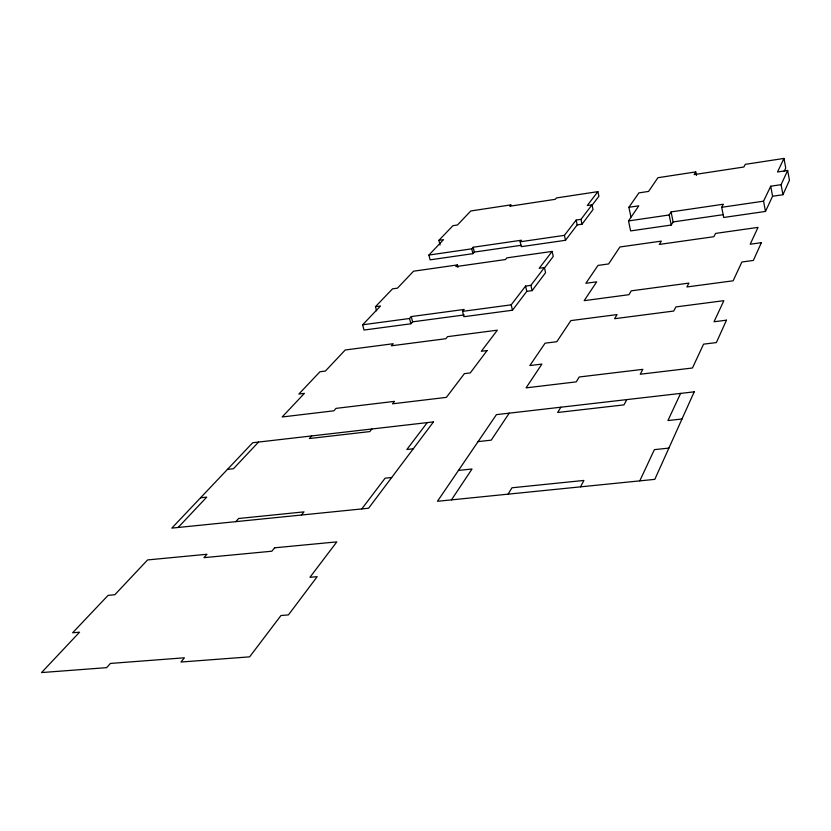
<?xml version="1.0" encoding="UTF-8"?>
<svg xmlns="http://www.w3.org/2000/svg" width="831" height="831" viewBox="0 0 831 831"><rect width="100%" height="100%" fill="white"/><g stroke="black" fill="none" stroke-linecap="round" stroke-linejoin="round"><path stroke-width="1.25" d="M628.901 207.283L638.8 205.818L628.527 220.921L630.625 230.914L671.23 225.045L669.173 214.98L671.084 211.905L723.375 204.229L721.713 207.293L723.697 217.473L765.476 211.438L772.57 196.251L782.947 194.724L789.45 180.285L787.663 170.448L777.504 171.986L783.976 158.43L745.303 164.341L743.849 167.01L694.103 174.603L695.765 171.913L657.923 177.709L648.585 191.421L638.904 192.885L628.901 207.283L630.947 217.036M782.947 194.724L781.098 184.669L787.663 170.448M639.797 480.869L654.371 449.644L668.882 448.106M680.599 393.406L667.937 420.559L681.981 419.001M784.121 171.466L785.731 168.028L783.976 158.43M765.476 211.438L763.564 201.175L770.711 186.217L781.098 184.669M580.505 486.852L583.902 480.443L511.948 487.787L508.084 494.165M626.771 399.607L623.967 404.884L557.663 412.477L560.863 407.211M671.23 225.045L673.12 221.929L671.084 211.905M451.441 499.878L472.029 468.985L458.473 470.419M509.216 413.163L491.235 440.15L478.095 441.604M464.207 314.949L412.581 321.846L410.867 323.789L364.009 330.042L362.648 324.796L409.538 318.491L411.262 316.569L464.176 309.444L462.587 311.365L463.885 316.715L512.467 310.233L526.792 291.349L532.11 290.621L545.562 272.724L544.388 267.561L539.194 268.288L552.127 251.409L553.259 256.447L544.16 268.444M521.286 245.28L474.304 252.084L472.912 253.663L430.084 259.843L428.91 255.055L471.759 248.822L473.161 247.254L521.442 240.221L520.144 241.79L521.266 246.672L565.516 240.284L577.181 224.9L582.022 224.193L593.033 209.537L592.015 204.81L587.268 205.527L597.905 191.639L598.902 196.261L592.077 205.247M462.587 311.365L511.21 304.832L525.576 286.072L530.895 285.345L544.388 267.561M520.144 241.79L564.415 235.36L576.122 220.08L580.973 219.363L592.015 204.81M361.797 508.925L385.096 478.209L391.681 477.503M427.259 422.605L406.868 449.498L413.267 448.792M274.625 547.816L271.83 551.223L203.969 557.653L206.971 554.267L147.596 559.928L114.813 594.747L108.103 595.349L72.64 632.765L79.558 632.194L41.55 672.57L106.659 667.646L110.388 663.439L184.43 657.788L180.95 662.037L249.632 656.843L280.971 615.522L288.45 614.898L317.182 576.662L309.942 577.316L336.815 541.885L274.531 547.816M301.404 515.023L303.99 511.875L238.611 518.502L235.827 521.639M371.893 428.993L369.753 431.59L309.361 438.529L311.656 435.932M457.964 267.416L457.362 264.944L455.887 266.595L505.477 259.532L506.837 257.87L552.127 251.409M178.156 527.467L206.711 497.135L200.551 497.779M258.555 442.05L233.459 468.715L227.465 469.38M362.648 324.796L380.505 306.005L375.456 306.691L376.516 310.784M428.91 255.055L443.525 239.66L438.903 240.346L440.046 245.041M375.456 306.691L392.523 288.845L397.457 288.16L413.568 271.197L457.362 264.944M438.903 240.346L452.947 225.668L457.476 224.983L470.793 210.97L511.034 204.852L509.808 206.223L555.295 199.305L556.427 197.944L597.905 191.639M628.527 220.921L669.173 214.98M721.713 207.293L763.564 201.175M673.12 221.929L722.793 214.73M411.262 316.569L412.581 321.846M409.538 318.491L410.867 323.789M473.161 247.254L474.304 252.084M471.759 248.822L472.912 253.663M511.21 304.832L512.467 310.233M530.895 285.345L532.11 290.621M525.576 286.072L526.792 291.349M564.415 235.36L565.516 240.284M576.122 220.08L577.181 224.9M580.973 219.363L582.022 224.193M695.765 171.913L696.461 175.455M770.711 186.217L772.57 196.251M694.217 391.837L654.818 479.352L437.459 501.29L496.45 414.627L694.217 391.837M726.471 320.184L716.384 342.58L703.566 344.159L692.452 367.998L640.223 374.23L642.82 369.348L579.207 376.994L576.247 381.865L526.075 387.859L541.905 364.082L529.846 365.567L545.074 343.193L556.822 341.707L570.876 320.6L617.09 314.585L614.587 318.709L673.733 311.043L675.915 306.919L723.853 300.677L714.016 321.763L726.471 320.184M761.362 242.673L753.364 260.435L741.896 262.004L733.129 280.795L686.884 286.965L688.93 283.111L631.269 290.84L628.932 294.693L584.162 300.666L596.72 281.813L585.855 283.288L598.019 265.411L608.624 263.936L619.916 246.984L661.32 241.115L659.305 244.428L713.839 236.71L715.595 233.407L758.038 227.382L750.185 244.231L761.362 242.673M433.481 421.888L368.59 508.24L171.82 528.111L252.728 442.726L433.481 421.888M487.08 350.547L470.273 372.911L464.394 373.638L446.392 397.374L392.533 403.804L394.528 401.363L336.036 408.374L333.885 410.805L282.166 416.975L304.406 393.354L298.859 394.039L319.977 371.748L325.388 371.062L345.229 349.986L393.219 343.733L391.401 345.789L445.852 338.716L447.535 336.659L497.343 330.177L481.346 351.274L487.08 350.547"/></g></svg>
